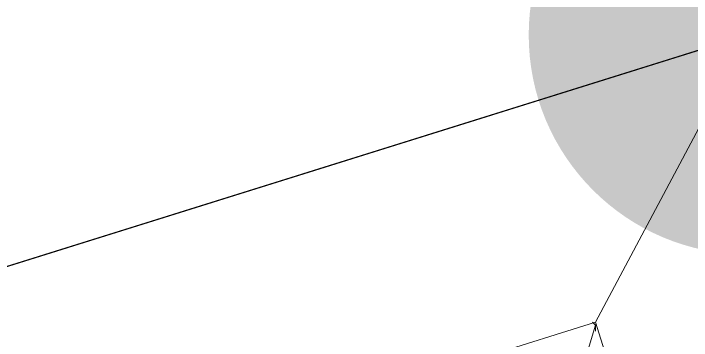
# Model space of a CAD drawing. Header units: metres. Extents: x 535494 to 535891, y 1837335 to 1837611.
# Drawn here: x 535716.945 to 535719.164, y 1837507.55 to 1837508.62 of the extents above; entities that cross this region are included whole.
import ezdxf

# ---------------------------------------------------------------- set-up
doc = ezdxf.new("R2010")
doc.units = ezdxf.units.M
doc.header["$MEASUREMENT"] = 0
for name, color, linetype, lineweight in [('Level 4', 1, 'Continuous', 0), ('Level 42', 1, 'Continuous', 0), ('Level 5', 1, 'Continuous', 0)]:
    doc.layers.add(name, color=color, linetype=linetype, lineweight=lineweight)

msp = doc.modelspace()

# ---------------------------------------------------------------- hatches: boundary and pattern name
at = {"layer": 'Level 4', "linetype": 'Continuous', "lineweight": 0}
h = msp.add_hatch(color=7, dxfattribs=at)
edge = h.paths.add_edge_path()
edge.add_arc((535719.35, 1837508.55), 0.7187, 270, 630)

# ---------------------------------------------------------------- linework, layer by layer
at = {"layer": 'Level 42', "color": 7, "linetype": 'Continuous', "lineweight": 0}
for p, q in [((535711.8, 1837506.19), (535719.35, 1837508.55)), ((535711.8, 1837506.19), (535719.35, 1837508.55)), ((535718.85, 1837507.61), (535719.35, 1837508.55)), ((535718.85, 1837507.61), (535719.35, 1837508.55)), ((535712.74, 1837505.7), (535718.85, 1837507.61)), ((535712.74, 1837505.7), (535718.85, 1837507.61)), ((535718.84, 1837507.61), (535718.85, 1837507.6)), ((535718.84, 1837507.61), (535718.85, 1837507.6)), ((535719.3, 1837506.18), (535718.85, 1837507.61)), ((535719.3, 1837506.18), (535718.85, 1837507.61)), ((535718.85, 1837507.6), (535718.81, 1837507.47)), ((535718.85, 1837507.6), (535718.81, 1837507.47)), ((535718.85, 1837507.6), (535718.85, 1837507.58)), ((535718.85, 1837507.6), (535718.85, 1837507.58))]:
    msp.add_line(p, q, dxfattribs=at)
at = {"layer": 'Level 5', "color": 7, "linetype": 'Continuous', "lineweight": 30, "flags": 128}
msp.add_lwpolyline([(535719.35, 1837508.55), (535711.8, 1837506.19), (535712.74, 1837499.82)], dxfattribs=at)

doc.saveas('drawing.dxf')
